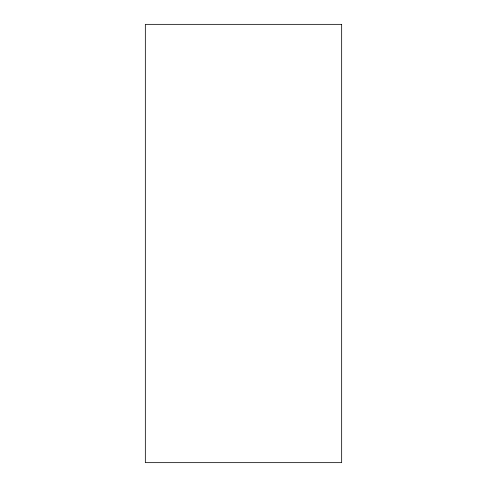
<?xml version="1.0" encoding="UTF-8"?>
<svg xmlns="http://www.w3.org/2000/svg" width="487" height="487" viewBox="0 0 487 487"><rect width="100%" height="100%" fill="white"/><g stroke="black" fill="none" stroke-linecap="round" stroke-linejoin="round"><path stroke-width="0.73" d="M341.661 24.35L145.339 24.35L145.339 462.65L341.661 462.65L341.661 24.35"/></g></svg>
